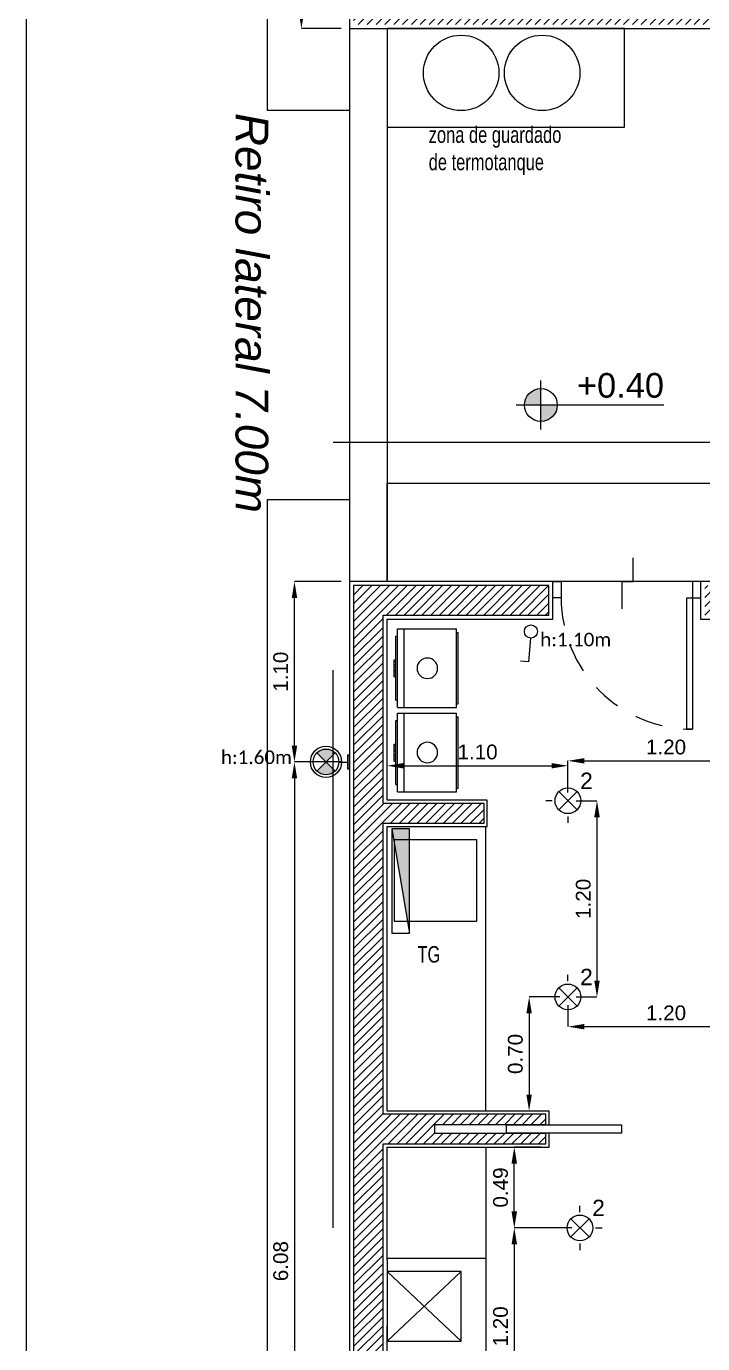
# Model space of a CAD drawing. Header units: millimetres. Extents: x 430 to 1353, y -204 to 152.
# Drawn here: x 430.02 to 434.15, y -53 to -44.97 of the extents above; entities that cross this region are included whole.
import ezdxf
from ezdxf.enums import TextEntityAlignment as Align

# ---------------------------------------------------------------- set-up
doc = ezdxf.new("R2010")
doc.units = ezdxf.units.MM
doc.linetypes.add('DASHED', pattern=[0.3, 0.17, -0.13])
doc.linetypes.add('HIDDENX3', pattern=[0.15, 0.1, -0.05])
doc.layers.get('0').update_dxf_attribs({"color": 250})
doc.layers.get('Defpoints').update_dxf_attribs({"color": 252})
for name, color, linetype in [('A Eq. Fijo', 252, 'Continuous'), ('AN - Designacion Corte 1-50', 252, 'Continuous'), ('AN - Designacion Nivel 1-50', 252, 'Continuous'), ('AR - Carpinteria', 252, 'Continuous'), ('AR - Equipamiento Fijo', 252, 'Continuous'), ('AR - Ht', 252, 'Continuous'), ('AR - Proyeccion', 252, 'DASHED'), ('AR - Vista 05', 252, 'Continuous'), ('AR - Vista 2', 252, 'Continuous'), ('AR - Vista 4', 252, 'Continuous'), ('AR-VISTA-1', 252, 'Continuous'), ('AR_Vista 1', 252, 'Continuous'), ('ER-AA', 252, 'HIDDENX3'), ('IE - Boca', 252, 'Continuous')]:
    doc.layers.add(name, color=color, linetype=linetype)
for name, color, linetype, lineweight in [('ND-Apliques', 1, 'Continuous', 15), ('ND-Cotas', 252, 'Continuous', 9), ('ND-GLOBAL_Notas', 252, 'Continuous', 9), ('ND-Llaves', 92, 'Continuous', 9), ('vista', 252, 'Continuous', 15)]:
    doc.layers.add(name, color=color, linetype=linetype, lineweight=lineweight)
doc.styles.add('50-TXT', font='GOTHIC.TTF', dxfattribs={"width": 0.75, "height": 0.1})
doc.styles.add('Cota General 1 50', font='arial.ttf')
doc.styles.add('IMPLANTACION', font='arial.ttf', dxfattribs={"height": 0.3})
doc.styles.get("Standard").update_dxf_attribs({"font": 'arial.ttf'})
doc.styles.add('Texto Simbolos 1 50', font='arial.ttf', dxfattribs={"height": 0.15})
doc.dimstyles.new('Copia de Cota General 1 50 ND', dxfattribs={"dimtxt": 0.09, "dimasz": 0.1, "dimexe": 0, "dimexo": 0.05, "dimgap": 0.0375, "dimtad": 1, "dimzin": 0, "dimdsep": 46, "dimtxsty": 'Cota General 1 50', "dimcen": 0.225, "dimdle": 0.1, "dimclrd": 256, "dimclre": 256, "dimclrt": 1, "dimadec": 0, "dimazin": 0, "dimtfac": 1, "dimtix": 1, "dimtmove": 2, "dimatfit": 3, "dimfxl": 1, "dimtolj": 1, "dimtzin": 0, "dimlwd": -1, "dimlwe": -1, "dimarcsym": 0})

# ---------------------------------------------------------------- blocks, each defined once
blk = doc.blocks.new('A$C128db5b9')
for p, q in [((0.03, 0.173), (0.173, 0.03)), ((0.03, 0.03), (0.173, 0.173))]:
    blk.add_line(p, q)
blk.add_circle((0.101, 0.101), 0.101)
blk = doc.blocks.new('Aplique_int_Caja 7x7')
for p, q in [((470.3502, 170.9389), (470.3502, 170.9787)), ((470.2549, 170.8437), (470.2152, 170.8437)), ((470.4454, 170.8436), (470.4852, 170.8436)), ((470.3501, 170.7484), (470.3501, 170.7086))]:
    blk.add_line(p, q)
at = {"xscale": 0.7777233477786837, "yscale": 0.7777233477786837, "zscale": 0.7777233477786837}
blk.add_blockref('A$C128db5b9', (470.2716, 170.765), dxfattribs=at)
blk = doc.blocks.new('Aplique_para _caja_emutida')
blk.add_blockref('Aplique_int_Caja 7x7', (28.7761, -2.2791))
at = {"insert": (499.2005, 168.7361), "char_height": 0.1, "attachment_point": 1, "style": 'IMPLANTACION'}
blk.add_mtext_dynamic_manual_height_columns('2', width=0.275475, gutter_width=1.5, heights=[0], dxfattribs=at)
blk = doc.blocks.new('Aplieque_Cielo-tierra')
h = blk.add_hatch(color=256)
h.dxf.hatch_style = 1
h.paths.add_polyline_path([(0.0004, 0.1432), (-0.0552, 0.1988, 0.293406), (-0.0733, 0.1157, 0.107717), (-0.0552, 0.0876)])
h.paths.add_polyline_path([(0.0741, 0.1706, 0.107717), (0.056, 0.1988), (0.0004, 0.1432), (0.056, 0.0876, 0.293406)])
for p, q in [((-0.0552, 0.1988), (0.056, 0.0876)), ((-0.0552, 0.0876), (0.056, 0.1988)), ((-0.0413, 0), (0.0413, 0)), ((-0.0003, 0.0645), (-0.0003, 0.0125))]:
    blk.add_line(p, q)
blk.add_lwpolyline([(-0.0413, 0), (0.041, 0), (0.041, 0.0125), (-0.0413, 0.0125)], close=True)
for radius in [0.0953, 0.0786]:
    blk.add_circle((0.0004, 0.1432), radius)
blk = doc.blocks.new('Llave_1_punto')
blk.add_lwpolyline([(0.0166, 0.1064), (0.0773, 0.2395), (0.1208, 0.2197)])
blk.add_circle((0, 0.07), 0.04)
blk = doc.blocks.new('Designacion Nivel Planta 1 50')
h = blk.add_hatch(color=256)
h.dxf.hatch_style = 1
h.paths.add_polyline_path([(0, 0.1, 0.414214), (-0.1, 0), (0, 0)])
h.paths.add_polyline_path([(0.1, 0), (0, 0), (0, -0.1, 0.414214)])
for p, q in [((0, -0.15), (0, 0.15)), ((0.75, 0), (-0.15, 0))]:
    blk.add_line(p, q)
blk.add_circle((0, 0), 0.1)
at = {"style": 'Texto Simbolos 1 50'}
blk.add_attdef('NIVEL', text='', height=0.15, dxfattribs=at).set_placement((0.75, 0), align=Align.BOTTOM_RIGHT)
blk = doc.blocks.new('caldera-')
at = {"color": 0}
for p, q in [((0.01, 0.2172), (0, 0.2172)), ((0, -0.2172), (0, 0.2172)), ((0.01, 0.2172), (0.01, 0.24)), ((0.37, 0.24), (0.01, 0.24)), ((0.01, -0.2172), (0.01, 0.2172)), ((0.33, -0.24), (0.33, 0.24)), ((0.37, 0.195), (0.37, 0.24)), ((0.37, -0.195), (0.37, 0.195)), ((0.38, 0.195), (0.37, 0.195)), ((0.38, 0.052), (0.38, 0.195)), ((0.38, -0.052), (0.38, 0.052)), ((0.39, 0.052), (0.38, 0.052)), ((0.39, 0.039), (0.38, 0.039)), ((0.39, 0.022), (0.38, 0.022)), ((0.39, 0.009), (0.38, 0.009)), ((0.39, -0.052), (0.39, 0.052)), ((0.39, -0.009), (0.38, -0.009)), ((0.39, -0.022), (0.38, -0.022)), ((0.39, -0.039), (0.38, -0.039)), ((0.39, -0.052), (0.38, -0.052)), ((0.38, -0.195), (0.38, -0.052)), ((0.01, -0.2172), (0, -0.2172)), ((0.01, -0.24), (0.01, -0.2172)), ((0.37, -0.24), (0.01, -0.24)), ((0.38, -0.195), (0.37, -0.195)), ((0.37, -0.24), (0.37, -0.195))]:
    blk.add_line(p, q, dxfattribs=at)
blk.add_circle((0.188, 0), 0.0625, dxfattribs=at)
blk = doc.blocks.new('Caldera')
at = {"rotation": 270}
blk.add_blockref('caldera-', (0.24, 0.39), dxfattribs=at)
blk = doc.blocks.new('A$C14B72A78')
at = {"rotation": 270}
blk.add_blockref('Caldera', (0.24, 0.39), dxfattribs=at)
blk = doc.blocks.new('*U491')
blk.add_lwpolyline([(0.05, 0.1), (0.05, 0.9), (0.0833, 0.9), (0.0833, 0.1)], close=True)
for points in [[(0, 0), (0.05, 0), (0.05, 0.1), (0, 0.1)], [(0.9, 0), (0.85, 0), (0.85, 0.1), (0.9, 0.1)]]:
    blk.add_lwpolyline(points)
at = {"color": 8, "linetype": 'DASHED'}
blk.add_arc((0.05, 0.1), 0.8, 360, 90, dxfattribs=at)
blk = doc.blocks.new('PLANTA BAJA')
at = {"layer": 'AR - Ht', "true_color": 0x383838, "transparency": 33554610}
h = blk.add_hatch(dxfattribs=at)
h.set_pattern_fill('ANSI31', color=250, scale=0.012)
h.set_pattern_definition([(45, (-605.2518, -51.777135), (-0.0269407684, 0.0269407684), [])])
h.paths.add_polyline_path([(23.605, 24.735), (23.425, 24.735), (23.425, 24.69), (22.52, 24.69), (22.52, 24.6304), (22.7591, 24.6304), (22.7591, 24.5804), (22.52, 24.5804), (22.52, 24.52), (23.425, 24.52), (23.425, 24.45), (23.605, 24.45)])
h.paths.add_polyline_path([(18.205, 30.805), (18.025, 30.805), (18.025, 30.625), (18.205, 30.625)])
h.paths.add_polyline_path([(0.205, 16.225), (1.215, 16.225), (1.215, 16.405), (0.025, 16.405), (0.025, 10.52), (0.205, 10.52), (0.205, 11.8904), (0.205, 13.0025), (1.1975, 13.0025), (1.1975, 13.0679), (0.5175, 13.0679), (0.5175, 13.1179), (1.1975, 13.1179), (1.1975, 13.1825), (0.205, 13.1825), (0.205, 14.9569), (0.82, 14.9569), (0.82, 15.0769), (0.205, 15.0769)])
h.paths.add_polyline_path([(4.45, 16.405), (2.165, 16.405), (2.165, 16.225), (3.625, 16.225), (3.625, 13.1825), (2.6375, 13.1825), (2.6375, 13.1179), (3.3175, 13.1179), (3.3175, 13.0679), (2.6375, 13.0679), (2.6375, 13.0025), (3.625, 13.0025), (3.625, 12.015), (3.805, 12.015), (3.805, 16.225), (4.45, 16.225)])
h.paths.add_polyline_path([(7.455, 16.405), (5.5, 16.405), (5.5, 16.225), (7.455, 16.225)])
h.paths.add_polyline_path([(7.34, 11.005), (3.805, 11.005), (3.805, 11.075), (3.625, 11.075), (3.625, 10.825), (4.155, 10.825), (4.155, 8.47), (3.625, 8.47), (3.625, 8.35), (4.275, 8.35), (4.275, 10.825), (7.22, 10.825), (7.22, 7.405), (7.225, 7.405), (7.225, 0.025), (7.405, 0.025), (7.405, 7.225), (7.475, 7.225), (7.475, 7.405), (7.34, 7.405)])
h.paths.add_polyline_path([(3.805, 7.405), (2.615, 7.405), (2.615, 7.8154), (2.495, 7.8154), (2.495, 7.405), (0.205, 7.405), (0.205, 7.96), (0.025, 7.96), (0.025, 0.025), (0.205, 0.025), (0.205, 7.225), (3.805, 7.225)])
h.paths.add_polyline_path([(11.69, 7.405), (9.89, 7.405), (9.725, 7.405), (9.725, 7.225), (11.69, 7.225)])
h.paths.add_polyline_path([(14.62, 11.005), (10.81, 11.005), (10.81, 10.825), (14.62, 10.825)])
h.paths.add_polyline_path([(18.225, 11.005), (15.875, 11.005), (15.875, 10.825), (18.055, 10.825), (18.055, 9.505), (17.475, 9.505), (17.475, 9.175), (17.215, 9.175), (17.215, 9.055), (18.055, 9.055), (18.055, 7.405), (17.47, 7.405), (17.47, 7.225), (18.035, 7.225), (18.195, 7.225), (18.22, 7.225), (18.22, 7.405), (18.175, 7.405), (18.175, 10.825), (18.225, 10.825)])
h.paths.add_polyline_path([(18.055, 9.425), (18.055, 9.175), (17.555, 9.175), (17.555, 9.425)], flags=16)
h.paths.add_polyline_path([(16.42, 7.405), (16.375, 7.405), (16.375, 9.95), (16.255, 9.95), (16.255, 7.405), (13.74, 7.405), (13.74, 7.225), (14.29, 7.225), (14.29, 5.415), (14.74, 5.415), (14.74, 7.225), (16.395, 7.225), (16.42, 7.2251)])
h.paths.add_polyline_path([(23.605, 16.405), (21.57, 16.405), (21.57, 16.225), (23.425, 16.225), (23.425, 11.685), (19.375, 11.685), (19.375, 12.365), (19.255, 12.365), (19.17, 12.365), (19.17, 12.245), (19.255, 12.245), (19.255, 11.005), (19.165, 11.005), (19.165, 10.825), (19.375, 10.825), (19.375, 11.565), (23.425, 11.565), (23.425, 7.405), (21.57, 7.405), (21.57, 7.225), (23.605, 7.225)])
h.paths.add_polyline_path([(18.22, 16.405), (17.91, 16.405), (17.91, 16.225), (18.055, 16.225), (18.055, 12.25), (18.22, 12.25), (18.22, 12.36), (18.175, 12.36), (18.175, 16.225), (18.22, 16.225)])
h.paths.add_polyline_path([(21.77, 23.57), (20.7625, 23.57), (20.7625, 23.535), (21.3625, 23.535), (21.3625, 23.435), (20.7625, 23.435), (20.7625, 23.4), (21.66, 23.4), (21.66, 23.165), (21.77, 23.165)])
h.paths.add_polyline_path([(18.9175, 23.535), (19.5125, 23.535), (19.5125, 23.57), (18.215, 23.57), (18.215, 23.615), (18.025, 23.615), (18.025, 19.825), (18.23, 19.825), (18.255, 19.825), (18.255, 20.005), (18.205, 20.005), (18.205, 23.4), (19.5125, 23.4), (19.5125, 23.435), (18.9175, 23.435)])
h.paths.add_polyline_path([(23.605, 30.805), (23.355, 30.805), (23.355, 30.625), (23.425, 30.625), (23.425, 26.15), (21.66, 26.15), (21.66, 24.52), (21.77, 24.52), (21.77, 26.04), (23.425, 26.04), (23.425, 25.785), (23.605, 25.785)])
h.paths.add_polyline_path([(3.825, 20.005), (2.3749, 20.005), (2.3749, 20.055), (2.265, 20.055), (2.265, 20.005), (0.205, 20.005), (0.205, 20.055), (0.025, 20.055), (0.025, 19.825), (3.825, 19.825)])
h.paths.add_polyline_path([(5.605, 23.61), (5.425, 23.61), (5.425, 20.005), (5.375, 20.005), (5.375, 19.825), (5.4, 19.825), (5.605, 19.825)])
h.paths.add_polyline_path([(5.605, 30.805), (5.425, 30.805), (5.425, 30.625), (5.605, 30.625)])
h.paths.add_polyline_path([(0.21, 21.41), (0.21, 21.66), (0.36, 21.66), (0.36, 21.41)], flags=16)
h.paths.add_polyline_path([(0.435, 21.66), (2.2649, 21.66), (2.2649, 20.905), (2.3749, 20.905), (2.3749, 21.66), (4.055, 21.66), (4.055, 20.96), (4.165, 20.96), (4.165, 21.635), (4.165, 22.685), (4.015, 22.685), (4.015, 21.77), (1.965, 21.77), (1.965, 22.685), (1.815, 22.685), (1.815, 21.77), (0.42, 21.77), (0.205, 21.77), (0.205, 30.625), (0.275, 30.625), (0.275, 30.805), (0.23, 30.805), (0.025, 30.805), (0.025, 21.085), (0.205, 21.085), (0.205, 21.335), (0.435, 21.335)])
h.paths.add_polyline_path([(1.995, 8.7404), (1.995, 9.055), (2.445, 9.055), (2.445, 8.7404)], flags=16)
h.paths.add_polyline_path([(2.615, 9.035), (2.615, 9.175), (0.205, 9.175), (0.205, 9.47), (0.025, 9.47), (0.025, 9.035), (0.025, 9.01), (0.205, 9.01), (0.205, 9.055), (1.915, 9.055), (1.915, 8.6604), (2.615, 8.6604)])
h.paths.add_polyline_path([(23.425, 21.935), (23.17, 21.935), (23.17, 22.09), (23.425, 22.09)], flags=16)
h.paths.add_polyline_path([(23.605, 23.4), (23.425, 23.4), (23.425, 23.335), (22.62, 23.335), (22.62, 23.2754), (22.8591, 23.2754), (22.8591, 23.2254), (22.62, 23.2254), (22.62, 23.165), (23.425, 23.165), (23.425, 22.165), (23.095, 22.165), (23.095, 21.935), (21.795, 21.935), (21.66, 21.935), (21.66, 21.865), (21.795, 21.865), (23.425, 21.865), (23.425, 20.005), (21.77, 20.005), (21.77, 21.115), (21.66, 21.115), (21.66, 20.005), (21.605, 20.005), (21.605, 19.825), (21.64, 19.825), (23.605, 19.825)])
at = {"layer": 'IE - Boca'}
h = blk.add_hatch(color=256, dxfattribs=at)
h.dxf.hatch_style = 1
h.paths.add_polyline_path([(0.3664, 14.9224), (0.2587, 14.9224), (0.3664, 14.287)])
at = {"layer": 'A Eq. Fijo', "ltscale": 0.5}
for centre in [(0.6805, 19.5298), (1.1742, 19.5298)]:
    blk.add_circle(centre, 0.23, dxfattribs=at)
at = {"layer": 'AR - Carpinteria'}
for p, q in [((2.14, 16.43), (1.24, 16.43)), ((0.23, 12.225), (0.68, 11.8004)), ((0.68, 12.225), (0.23, 11.8004))]:
    blk.add_line(p, q, dxfattribs=at)
blk.add_lwpolyline([(1.657, 13.0679), (0.957, 13.0679), (0.957, 13.1179), (1.657, 13.1179)], close=True, dxfattribs=at)
at = {"layer": 'AR - Equipamiento Fijo'}
blk.add_line((0.83, 12.985), (0.83, 9.195), dxfattribs=at)
blk.add_lwpolyline([(1.677, 19.8), (0.23, 19.8), (0.23, 19.2), (1.677, 19.2)], close=True, dxfattribs=at)
at = {"layer": 'AR - Proyeccion', "ltscale": 20}
blk.add_lwpolyline([(0, 6.49), (-0.0998, 6.49), (-0.1002, 17.28), (5.425, 17.28), (5.425, 19.8)], dxfattribs=at)
blk.add_lwpolyline([(0.23, 17.03), (23.4, 17.03), (23.4, 16.43), (0.23, 16.43)], close=True, dxfattribs=at)
at = {"layer": 'AR - Vista 05'}
for p, q in [((0.83, 13.2025), (0.83, 14.9369)), ((0.23, 12.305), (0.83, 12.305))]:
    blk.add_line(p, q, dxfattribs=at)
for points in [[(0, 20.08), (0, 19.8), (3.85, 19.8), (3.85, 20.03), (2.3999, 20.03), (2.3999, 20.08), (2.2399, 20.08), (2.24, 20.03), (0.23, 20.03), (0.23, 20.08)], [(1.2175, 13.1179), (1.2175, 13.2025), (0.23, 13.2025), (0.23, 14.9369), (0.84, 14.9369), (0.84, 15.0969), (0.23, 15.0969), (0.23, 16.2), (1.24, 16.2), (1.24, 16.43), (0, 16.43), (0, 10.495), (0.23, 10.495), (0.23, 11.8904)], [(2.6175, 13.0679), (2.6175, 12.9825), (3.605, 12.9825), (3.605, 11.995), (3.825, 11.995), (3.825, 16.2), (4.475, 16.2), (4.475, 16.43), (2.14, 16.43), (2.14, 16.2), (3.605, 16.2), (3.605, 13.2025), (2.6175, 13.2025), (2.6175, 13.1179)], [(0.23, 12.295), (0.23, 12.9825), (1.2175, 12.9825), (1.2175, 13.0679)], [(0.23, 12.295), (0.23, 12.295), (0.23, 11.8904), (0.23, 11.8904)]]:
    blk.add_lwpolyline(points, dxfattribs=at)
at = {"layer": 'AR - Vista 2'}
for points in [[(0, 19.8), (0, 16.43)], [(0.23, 19.8), (0.23, 16.44)]]:
    blk.add_lwpolyline(points, dxfattribs=at)
at = {"layer": 'AR - Vista 4'}
for points in [[(1.1975, 13.1179), (1.1975, 13.1825), (0.205, 13.1825), (0.205, 14.9569), (0.82, 14.9569), (0.82, 15.0769), (0.205, 15.0769), (0.205, 16.225), (1.215, 16.225), (1.215, 16.405), (0.025, 16.405), (0.025, 10.52), (0.205, 10.52), (0.205, 11.8904)], [(1.1975, 13.1179), (0.5175, 13.1179), (0.5175, 13.0679), (1.1975, 13.0679)], [(0.205, 11.8904), (0.205, 13.0025), (1.1975, 13.0025), (1.1975, 13.0679)]]:
    blk.add_lwpolyline(points, dxfattribs=at)
blk.add_lwpolyline([(0.23, 11.8004), (0.68, 11.8004), (0.68, 12.225), (0.23, 12.225)], close=True, dxfattribs=at)
at = {"layer": 'AR-VISTA-1'}
blk.add_lwpolyline([(0, 19.3), (-0.5, 19.3), (-0.5, 30.83), (-0.5, 31.33), (-0.0056, 31.33)], dxfattribs=at)
at = {"layer": 'AR_Vista 1'}
blk.add_lwpolyline([(0, 0), (-0.5, 0), (-0.5, 16.43), (-0.5, 16.93), (0, 16.93)], dxfattribs=at)
at = {"layer": 'IE - Boca'}
blk.add_line((0.2587, 14.9224), (0.3664, 14.287), dxfattribs=at)
blk.add_lwpolyline([(0.2587, 14.287), (0.3664, 14.287), (0.3664, 14.9224), (0.2587, 14.9224)], close=True, dxfattribs=at)
at = {"layer": 'A Eq. Fijo', "ltscale": 0.5, "xscale": -1, "rotation": 180}
for p in [(0.0325, 16.0512), (0.0325, 15.5376)]:
    blk.add_blockref('A$C14B72A78', p, dxfattribs=at)
at = {"layer": 'AR - Carpinteria', "rotation": 180}
blk.add_blockref('*U491', (2.14, 16.43), dxfattribs=at)
blk = doc.blocks.new('*D696')
at = {"layer": 'Defpoints', "color": 0, "transparency": 16777216}
for p in [(431.8464, -43.0915), (431.6998, -44.988), (431.9929, -44.988)]:
    blk.add_point(p, dxfattribs=at)
at = {"layer": 'ND-Cotas', "transparency": 16777216}
for p, q in [((431.7964, -43.0915), (431.6998, -43.0915)), ((431.6998, -43.1915), (431.6998, -44.888)), ((431.9429, -44.988), (431.6998, -44.988))]:
    blk.add_line(p, q, dxfattribs=at)
for points in [[(431.6832, -43.1915), (431.7165, -43.1915), (431.6998, -43.0915)], [(431.6832, -44.888), (431.7165, -44.888), (431.6998, -44.988)]]:
    blk.add_solid(points, dxfattribs=at)
at = {"layer": 'ND-Cotas', "color": 1, "transparency": 16777216, "insert": (431.6164, -44.0397), "char_height": 0.09, "attachment_point": 5, "rotation": 90, "style": 'Cota General 1 50'}
blk.add_mtext('\\A1;1.90', dxfattribs=at)
blk = doc.blocks.new('*D697')
at = {"layer": 'Defpoints', "color": 0, "transparency": 16777216}
for p in [(434.5203, -49.451), (433.3242, -49.6944), (434.5203, -49.6878)]:
    blk.add_point(p, dxfattribs=at)
at = {"layer": 'ND-Cotas', "transparency": 16777216}
for p, q in [((433.3242, -49.6444), (433.3242, -49.451)), ((433.4242, -49.451), (434.4203, -49.451)), ((434.5203, -49.6378), (434.5203, -49.451))]:
    blk.add_line(p, q, dxfattribs=at)
for points in [[(433.4242, -49.4343), (433.4242, -49.4677), (433.3242, -49.451)], [(434.4203, -49.4343), (434.4203, -49.4677), (434.5203, -49.451)]]:
    blk.add_solid(points, dxfattribs=at)
at = {"layer": 'ND-Cotas', "color": 1, "transparency": 16777216, "insert": (433.9222, -49.3675), "char_height": 0.09, "attachment_point": 5, "style": 'Cota General 1 50'}
blk.add_mtext('\\A1;1.20', dxfattribs=at)
blk = doc.blocks.new('*D699')
at = {"layer": 'Defpoints', "color": 0, "transparency": 16777216}
for p in [(433.3242, -49.6944), (433.3242, -50.89), (433.5014, -50.89)]:
    blk.add_point(p, dxfattribs=at)
at = {"layer": 'ND-Cotas', "transparency": 16777216}
for p, q in [((433.3742, -49.6944), (433.5014, -49.6944)), ((433.5014, -49.7944), (433.5014, -50.79)), ((433.3742, -50.89), (433.5014, -50.89))]:
    blk.add_line(p, q, dxfattribs=at)
for points in [[(433.4847, -49.7944), (433.5181, -49.7944), (433.5014, -49.6944)], [(433.4847, -50.79), (433.5181, -50.79), (433.5014, -50.89)]]:
    blk.add_solid(points, dxfattribs=at)
at = {"layer": 'ND-Cotas', "color": 1, "transparency": 16777216, "insert": (433.418, -50.2922), "char_height": 0.09, "attachment_point": 5, "rotation": 90, "style": 'Cota General 1 50'}
blk.add_mtext('\\A1;1.20', dxfattribs=at)
blk = doc.blocks.new('*D700')
at = {"layer": 'Defpoints', "color": 0, "transparency": 16777216}
for p in [(433.3242, -50.89), (434.5203, -50.8834), (434.5203, -51.0712)]:
    blk.add_point(p, dxfattribs=at)
at = {"layer": 'ND-Cotas', "transparency": 16777216}
for p, q in [((433.3242, -50.94), (433.3242, -51.0712)), ((434.5203, -50.9334), (434.5203, -51.0712)), ((433.4242, -51.0712), (434.4203, -51.0712))]:
    blk.add_line(p, q, dxfattribs=at)
for points in [[(433.4242, -51.0545), (433.4242, -51.0878), (433.3242, -51.0712)], [(434.4203, -51.0545), (434.4203, -51.0878), (434.5203, -51.0712)]]:
    blk.add_solid(points, dxfattribs=at)
at = {"layer": 'ND-Cotas', "color": 1, "transparency": 16777216, "insert": (433.9222, -50.9877), "char_height": 0.09, "attachment_point": 5, "style": 'Cota General 1 50'}
blk.add_mtext('\\A1;1.20', dxfattribs=at)
blk = doc.blocks.new('*D702')
at = {"layer": 'Defpoints', "color": 0, "transparency": 16777216}
for p in [(433.3242, -49.481), (432.2229, -49.6911), (433.3242, -49.6944)]:
    blk.add_point(p, dxfattribs=at)
at = {"layer": 'ND-Cotas', "transparency": 16777216}
for p, q in [((432.2229, -49.6411), (432.2229, -49.481)), ((432.3229, -49.481), (433.2242, -49.481)), ((433.3242, -49.6444), (433.3242, -49.481))]:
    blk.add_line(p, q, dxfattribs=at)
for points in [[(432.3229, -49.4643), (432.3229, -49.4977), (432.2229, -49.481)], [(433.2242, -49.4643), (433.2242, -49.4977), (433.3242, -49.481)]]:
    blk.add_solid(points, dxfattribs=at)
at = {"layer": 'ND-Cotas', "color": 1, "transparency": 16777216, "insert": (432.7735, -49.3975), "char_height": 0.09, "attachment_point": 5, "style": 'Cota General 1 50'}
blk.add_mtext('\\A1;1.10', dxfattribs=at)
blk = doc.blocks.new('*D703')
at = {"layer": 'Defpoints', "color": 0, "transparency": 16777216}
for p in [(434.1329, -48.588), (434.7888, -48.588), (434.5203, -49.6878)]:
    blk.add_point(p, dxfattribs=at)
at = {"layer": 'ND-Cotas', "transparency": 16777216}
for p, q in [((434.1829, -48.588), (434.7888, -48.588)), ((434.7888, -49.5878), (434.7888, -48.688)), ((434.5703, -49.6878), (434.7888, -49.6878))]:
    blk.add_line(p, q, dxfattribs=at)
for points in [[(434.7721, -48.688), (434.8054, -48.688), (434.7888, -48.588)], [(434.7721, -49.5878), (434.8054, -49.5878), (434.7888, -49.6878)]]:
    blk.add_solid(points, dxfattribs=at)
at = {"layer": 'ND-Cotas', "color": 1, "transparency": 16777216, "insert": (434.7053, -49.1379), "char_height": 0.09, "attachment_point": 5, "rotation": 90, "style": 'Cota General 1 50'}
blk.add_mtext('\\A1;1.10', dxfattribs=at)
blk = doc.blocks.new('*D704')
at = {"layer": 'Defpoints', "color": 0, "transparency": 16777216}
for p in [(433.3242, -50.89), (433.0876, -51.5855), (433.2104, -51.5855)]:
    blk.add_point(p, dxfattribs=at)
at = {"layer": 'ND-Cotas', "transparency": 16777216}
for p, q in [((433.2742, -50.89), (433.0876, -50.89)), ((433.0876, -50.99), (433.0876, -51.4855)), ((433.1604, -51.5855), (433.0876, -51.5855))]:
    blk.add_line(p, q, dxfattribs=at)
for points in [[(433.0709, -50.99), (433.1043, -50.99), (433.0876, -50.89)], [(433.0709, -51.4855), (433.1043, -51.4855), (433.0876, -51.5855)]]:
    blk.add_solid(points, dxfattribs=at)
at = {"layer": 'ND-Cotas', "color": 1, "transparency": 16777216, "insert": (433.0041, -51.2377), "char_height": 0.09, "attachment_point": 5, "rotation": 90, "style": 'Cota General 1 50'}
blk.add_mtext('\\A1;0.70', dxfattribs=at)
blk = doc.blocks.new('*D705')
at = {"layer": 'Defpoints', "color": 0, "transparency": 16777216}
for p in [(431.6575, -48.358), (431.9929, -48.358), (431.9929, -49.4581)]:
    blk.add_point(p, dxfattribs=at)
at = {"layer": 'ND-Cotas', "transparency": 16777216}
for p, q in [((431.9429, -48.358), (431.6575, -48.358)), ((431.6575, -49.3581), (431.6575, -48.458)), ((431.9429, -49.4581), (431.6575, -49.4581))]:
    blk.add_line(p, q, dxfattribs=at)
for points in [[(431.6408, -48.458), (431.6742, -48.458), (431.6575, -48.358)], [(431.6408, -49.3581), (431.6742, -49.3581), (431.6575, -49.4581)]]:
    blk.add_solid(points, dxfattribs=at)
at = {"layer": 'ND-Cotas', "color": 1, "transparency": 16777216, "insert": (431.574, -48.908), "char_height": 0.09, "attachment_point": 5, "rotation": 90, "style": 'Cota General 1 50'}
blk.add_mtext('\\A1;1.10', dxfattribs=at)
blk = doc.blocks.new('*D706')
at = {"layer": 'Defpoints', "color": 0, "transparency": 16777216}
for p in [(431.8492, -49.4581), (431.6575, -55.5426), (431.8497, -55.5426)]:
    blk.add_point(p, dxfattribs=at)
at = {"layer": 'ND-Cotas', "transparency": 16777216}
for p, q in [((431.7992, -49.4581), (431.6575, -49.4581)), ((431.6575, -49.5581), (431.6575, -55.4426)), ((431.7997, -55.5426), (431.6575, -55.5426))]:
    blk.add_line(p, q, dxfattribs=at)
for points in [[(431.6408, -49.5581), (431.6742, -49.5581), (431.6575, -49.4581)], [(431.6408, -55.4426), (431.6742, -55.4426), (431.6575, -55.5426)]]:
    blk.add_solid(points, dxfattribs=at)
at = {"layer": 'ND-Cotas', "color": 1, "transparency": 16777216, "insert": (431.574, -52.5003), "char_height": 0.09, "attachment_point": 5, "rotation": 90, "style": 'Cota General 1 50'}
blk.add_mtext('\\A1;6.08', dxfattribs=at)
blk = doc.blocks.new('*D709')
at = {"layer": 'Defpoints', "color": 0, "transparency": 16777216}
for p in [(432.9973, -51.8055), (433.2104, -51.8055), (433.3978, -52.2976)]:
    blk.add_point(p, dxfattribs=at)
at = {"layer": 'ND-Cotas', "transparency": 16777216}
for p, q in [((433.1604, -51.8055), (432.9973, -51.8055)), ((432.9973, -52.1976), (432.9973, -51.9055)), ((433.3478, -52.2976), (432.9973, -52.2976))]:
    blk.add_line(p, q, dxfattribs=at)
for points in [[(432.9806, -51.9055), (433.014, -51.9055), (432.9973, -51.8055)], [(432.9806, -52.1976), (433.014, -52.1976), (432.9973, -52.2976)]]:
    blk.add_solid(points, dxfattribs=at)
at = {"layer": 'ND-Cotas', "color": 1, "transparency": 16777216, "insert": (432.9138, -52.0515), "char_height": 0.09, "attachment_point": 5, "rotation": 90, "style": 'Cota General 1 50'}
blk.add_mtext('\\A1;0.49', dxfattribs=at)
blk = doc.blocks.new('*D710')
at = {"layer": 'Defpoints', "color": 0, "transparency": 16777216}
for p in [(433.3978, -52.2976), (432.9973, -53.4986), (433.3978, -53.4986)]:
    blk.add_point(p, dxfattribs=at)
at = {"layer": 'ND-Cotas', "transparency": 16777216}
for p, q in [((433.3478, -52.2976), (432.9973, -52.2976)), ((432.9973, -52.3976), (432.9973, -53.3986)), ((433.3478, -53.4986), (432.9973, -53.4986))]:
    blk.add_line(p, q, dxfattribs=at)
for points in [[(432.9806, -52.3976), (433.014, -52.3976), (432.9973, -52.2976)], [(432.9806, -53.3986), (433.014, -53.3986), (432.9973, -53.4986)]]:
    blk.add_solid(points, dxfattribs=at)
at = {"layer": 'ND-Cotas', "color": 1, "transparency": 16777216, "insert": (432.9138, -52.8981), "char_height": 0.09, "attachment_point": 5, "rotation": 90, "style": 'Cota General 1 50'}
blk.add_mtext('\\A1;1.20', dxfattribs=at)

msp = doc.modelspace()

# ---------------------------------------------------------------- linework, layer by layer
at = {"layer": 'AN - Designacion Corte 1-50'}
msp.add_lwpolyline([(433.6549, -48.5241), (433.6549, -48.358), (433.7228, -48.358), (433.7228, -48.2132)], dxfattribs=at)
at = {"layer": 'ND-Cotas'}
msp.add_lwpolyline([(432.2672, -49.9295), (432.7672, -49.9295), (432.7672, -50.4295), (432.2672, -50.4295)], close=True, dxfattribs=at)
at = {"layer": 'ND-GLOBAL_Notas'}
msp.add_lwpolyline([(430.0234, -25.4423), (457.6878, -25.4423), (457.6878, -66.7575), (430.0234, -66.7575)], close=True, dxfattribs=at)

# ---------------------------------------------------------------- block references
at = {"layer": 'AN - Designacion Nivel 1-50'}
msp.add_blockref('Designacion Nivel Planta 1 50', (433.1596, -47.2825), dxfattribs=at).add_auto_attribs({'NIVEL': '+0.40'})
at = {"layer": 'AR - Vista 05'}
msp.add_blockref('PLANTA BAJA', (431.9929, -64.788), dxfattribs=at)
at = {"layer": 'ND-Apliques', "rotation": 90.00000000000001}
msp.add_blockref('Aplieque_Cielo-tierra', (431.9929, -49.458), dxfattribs=at)
at = {"layer": 'ND-Apliques'}
for p in [(-65.8022, -218.2589), (-65.8022, -219.4546), (-65.7286, -220.8622)]:
    msp.add_blockref('Aplique_para _caja_emutida', p, dxfattribs=at)
at = {"layer": 'ND-Llaves', "rotation": 199.6799570481367}
msp.add_blockref('Llave_1_punto', (433.0753, -48.5966), dxfattribs=at)

# ---------------------------------------------------------------- texts
at = {"layer": 'ER-AA', "style": '50-TXT', "width": 0.75}
msp.add_text('TG', height=0.1, dxfattribs=at).set_placement((432.4073, -50.6804, 0))
at = {"layer": 'ER-AA', "insert": (432.4758, -45.5844), "char_height": 0.1, "attachment_point": 1, "style": '50-TXT'}
msp.add_mtext_dynamic_manual_height_columns('zona de guardado\\Pde termotanque', width=1.456963, gutter_width=0.5, heights=[0], dxfattribs=at)
at = {"layer": 'ND-Cotas', "char_height": 0.09, "attachment_point": 1, "rotation": 0.00461}
for s, insert in [('{\\fCalibri|b0|i0|c0|p34;\\H0.91667x;h:1.10m}', (433.1553, -48.6703)), ('{\\fCalibri|b0|i0|c0|p34;\\H0.91667x;h:1.60m}', (431.2093, -49.388))]:
    msp.add_mtext_dynamic_manual_height_columns(s, width=0.67411, gutter_width=10.291, heights=[0.1264], dxfattribs=dict(at, insert=insert))
at = {"layer": 'vista', "insert": (431.2954, -45.502), "char_height": 0.2, "attachment_point": 7, "rotation": 270}
msp.add_mtext_dynamic_manual_height_columns('{\\fArial|b0|i1|c0|p34;Retiro lateral 7.00m}', width=3.295575, gutter_width=1, heights=[0.4879], dxfattribs=at)

# ---------------------------------------------------------------- dimensions: what is measured, and where the dimension line sits
at = {"layer": 'ND-Cotas'}
for base, p1, p2, picture, middle in [((431.6998, -44.988), (431.8464, -43.0915), (431.9929, -44.988), '*D696', (431.6164, -44.0397)), ((431.6575, -48.358), (431.9929, -49.4581), (431.9929, -48.358), '*D705', (431.574, -48.908)), ((434.7888, -48.588), (434.5203, -49.6878), (434.1329, -48.588), '*D703', (434.7053, -49.1379)), ((431.6575, -55.5426), (431.8492, -49.4581), (431.8497, -55.5426), '*D706', (431.574, -52.5003)), ((433.5014, -50.89), (433.3242, -49.6944), (433.3242, -50.89), '*D699', (433.418, -50.2922)), ((433.0876, -51.5855), (433.3242, -50.89), (433.2104, -51.5855), '*D704', (433.0041, -51.2377)), ((432.9973, -51.8055), (433.3978, -52.2976), (433.2104, -51.8055), '*D709', (432.9138, -52.0515)), ((432.9973, -53.4986), (433.3978, -52.2976), (433.3978, -53.4986), '*D710', (432.9138, -52.8981))]:
    dim = msp.add_linear_dim(base=base, p1=p1, p2=p2, angle=90, dimstyle='Copia de Cota General 1 50 ND', dxfattribs=at)
    dim.commit()
    dim.dimension.update_dxf_attribs({"geometry": picture, "text_midpoint": middle})
for base, p1, p2, picture, middle in [((433.3242, -49.481), (432.2229, -49.6911), (433.3242, -49.6944), '*D702', (432.7735, -49.3975)), ((434.5203, -49.451), (433.3242, -49.6944), (434.5203, -49.6878), '*D697', (433.9222, -49.3675)), ((434.5203, -51.0712), (433.3242, -50.89), (434.5203, -50.8834), '*D700', (433.9222, -50.9877))]:
    dim = msp.add_linear_dim(base=base, p1=p1, p2=p2, dimstyle='Copia de Cota General 1 50 ND', dxfattribs=at)
    dim.commit()
    dim.dimension.update_dxf_attribs({"geometry": picture, "text_midpoint": middle})

doc.saveas('drawing.dxf')
